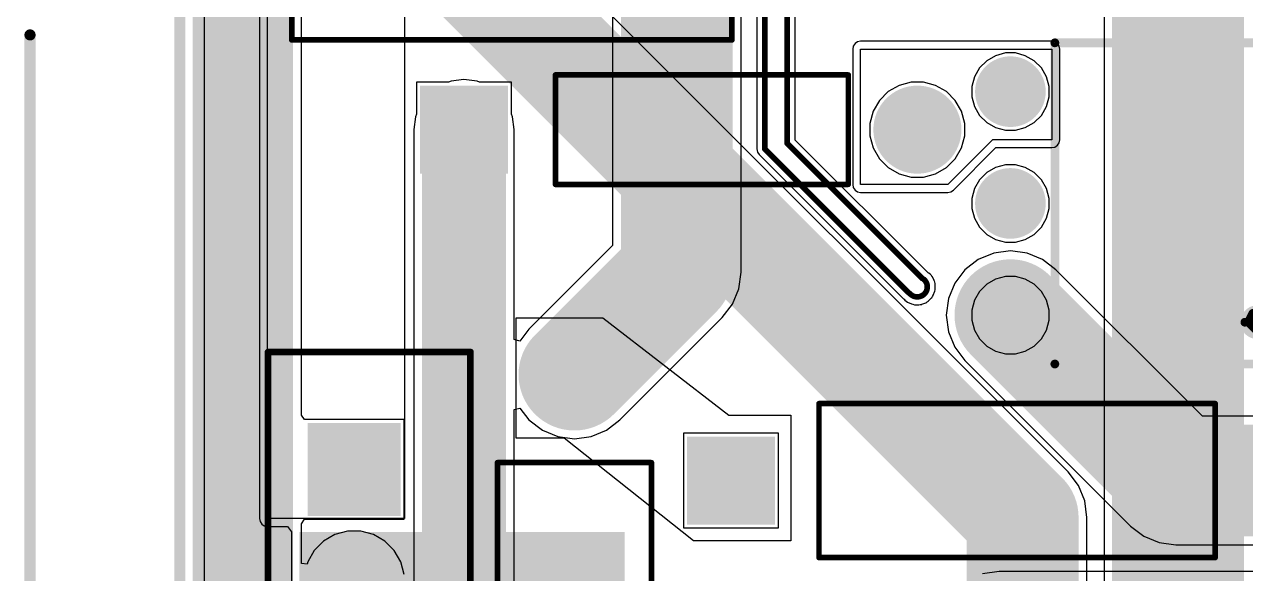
# Model space of a CAD drawing. Header units: millimetres. Extents: x -0.16 to 4.85, y -0.01 to 3.83.
# Drawn here: x -0.139 to 0.953, y 1.047 to 1.538 of the extents above; entities that cross this region are included whole.
import ezdxf

# ---------------------------------------------------------------- set-up
doc = ezdxf.new("R2010")
doc.units = ezdxf.units.MM
doc.header["$MEASUREMENT"] = 0
for name, color, linetype in [('BottomLayer', 5, 'Continuous'), ('BottomSolder', 6, 'Continuous'), ('Mechanical1', 6, 'Continuous'), ('Mechanical2', 216, 'Continuous'), ('MultiLayer', 9, 'Continuous'), ('PadHoleLayer', 156, 'Continuous'), ('TopLayer', 1, 'Continuous'), ('TopOverlay', 2, 'Continuous'), ('TopSolder', 216, 'Continuous')]:
    doc.layers.add(name, color=color, linetype=linetype)

# ---------------------------------------------------------------- blocks, each defined once
blk = doc.blocks.new('6_P___D___2')
at = {"layer": 'BottomLayer'}
blk.add_hatch(color=5, dxfattribs=at).paths.add_polyline_path([(-0.1776, 0.1276), (-0.1224, 0.1276), (-0.1224, 0.0724), (-0.1776, 0.0724)])
h = blk.add_hatch(color=5, dxfattribs=at)
edge = h.paths.add_edge_path()
edge.add_arc((0.15, 0.1), 0.0276, 0, 360)
h = blk.add_hatch(color=5, dxfattribs=at)
edge = h.paths.add_edge_path()
edge.add_arc((-0.15, 0), 0.0276, 0, 360)
h = blk.add_hatch(color=5, dxfattribs=at)
edge = h.paths.add_edge_path()
edge.add_arc((0.15, 0), 0.0276, 0, 360)
h = blk.add_hatch(color=5, dxfattribs=at)
edge = h.paths.add_edge_path()
edge.add_arc((-0.15, -0.1), 0.0276, 0, 360)
h = blk.add_hatch(color=5, dxfattribs=at)
edge = h.paths.add_edge_path()
edge.add_arc((0.15, -0.1), 0.0276, 0, 360)
at = {"layer": 'BottomSolder'}
blk.add_hatch(color=6, dxfattribs=at).paths.add_polyline_path([(-0.1816, 0.1316), (-0.1184, 0.1316), (-0.1184, 0.0684), (-0.1816, 0.0684)])
h = blk.add_hatch(color=6, dxfattribs=at)
edge = h.paths.add_edge_path()
edge.add_arc((0.15, 0.1), 0.0316, 0, 360)
h = blk.add_hatch(color=6, dxfattribs=at)
edge = h.paths.add_edge_path()
edge.add_arc((-0.15, 0), 0.0316, 0, 360)
h = blk.add_hatch(color=6, dxfattribs=at)
edge = h.paths.add_edge_path()
edge.add_arc((0.15, 0), 0.0316, 0, 360)
h = blk.add_hatch(color=6, dxfattribs=at)
edge = h.paths.add_edge_path()
edge.add_arc((-0.15, -0.1), 0.0316, 0, 360)
h = blk.add_hatch(color=6, dxfattribs=at)
edge = h.paths.add_edge_path()
edge.add_arc((0.15, -0.1), 0.0316, 0, 360)
at = {"layer": 'MultiLayer'}
blk.add_hatch(color=9, dxfattribs=at).paths.add_polyline_path([(-0.1776, 0.1276), (-0.1224, 0.1276), (-0.1224, 0.0724), (-0.1776, 0.0724)])
h = blk.add_hatch(color=9, dxfattribs=at)
edge = h.paths.add_edge_path()
edge.add_arc((0.15, 0.1), 0.0276, 0, 360)
h = blk.add_hatch(color=9, dxfattribs=at)
edge = h.paths.add_edge_path()
edge.add_arc((-0.15, 0), 0.0276, 0, 360)
h = blk.add_hatch(color=9, dxfattribs=at)
edge = h.paths.add_edge_path()
edge.add_arc((0.15, 0), 0.0276, 0, 360)
h = blk.add_hatch(color=9, dxfattribs=at)
edge = h.paths.add_edge_path()
edge.add_arc((-0.15, -0.1), 0.0276, 0, 360)
h = blk.add_hatch(color=9, dxfattribs=at)
edge = h.paths.add_edge_path()
edge.add_arc((0.15, -0.1), 0.0276, 0, 360)
at = {"layer": 'PadHoleLayer'}
h = blk.add_hatch(color=156, dxfattribs=at)
edge = h.paths.add_edge_path()
edge.add_arc((-0.15, 0.1), 0.0177, 0, 360)
h = blk.add_hatch(color=156, dxfattribs=at)
edge = h.paths.add_edge_path()
edge.add_arc((0.15, 0.1), 0.0177, 0, 360)
h = blk.add_hatch(color=156, dxfattribs=at)
edge = h.paths.add_edge_path()
edge.add_arc((-0.15, 0), 0.0177, 0, 360)
h = blk.add_hatch(color=156, dxfattribs=at)
edge = h.paths.add_edge_path()
edge.add_arc((0.15, 0), 0.0177, 0, 360)
h = blk.add_hatch(color=156, dxfattribs=at)
edge = h.paths.add_edge_path()
edge.add_arc((-0.15, -0.1), 0.0177, 0, 360)
h = blk.add_hatch(color=156, dxfattribs=at)
edge = h.paths.add_edge_path()
edge.add_arc((0.15, -0.1), 0.0177, 0, 360)
at = {"layer": 'TopLayer'}
blk.add_hatch(color=1, dxfattribs=at).paths.add_polyline_path([(-0.1776, 0.1276), (-0.1224, 0.1276), (-0.1224, 0.0724), (-0.1776, 0.0724)])
h = blk.add_hatch(color=1, dxfattribs=at)
edge = h.paths.add_edge_path()
edge.add_arc((0.15, 0.1), 0.0276, 0, 360)
h = blk.add_hatch(color=1, dxfattribs=at)
edge = h.paths.add_edge_path()
edge.add_arc((-0.15, 0), 0.0276, 0, 360)
h = blk.add_hatch(color=1, dxfattribs=at)
edge = h.paths.add_edge_path()
edge.add_arc((0.15, 0), 0.0276, 0, 360)
h = blk.add_hatch(color=1, dxfattribs=at)
edge = h.paths.add_edge_path()
edge.add_arc((-0.15, -0.1), 0.0276, 0, 360)
h = blk.add_hatch(color=1, dxfattribs=at)
edge = h.paths.add_edge_path()
edge.add_arc((0.15, -0.1), 0.0276, 0, 360)
at = {"layer": 'TopSolder'}
blk.add_hatch(color=216, dxfattribs=at).paths.add_polyline_path([(-0.1816, 0.1316), (-0.1184, 0.1316), (-0.1184, 0.0684), (-0.1816, 0.0684)])
h = blk.add_hatch(color=216, dxfattribs=at)
edge = h.paths.add_edge_path()
edge.add_arc((0.15, 0.1), 0.0316, 0, 360)
h = blk.add_hatch(color=216, dxfattribs=at)
edge = h.paths.add_edge_path()
edge.add_arc((-0.15, 0), 0.0316, 0, 360)
h = blk.add_hatch(color=216, dxfattribs=at)
edge = h.paths.add_edge_path()
edge.add_arc((0.15, 0), 0.0316, 0, 360)
h = blk.add_hatch(color=216, dxfattribs=at)
edge = h.paths.add_edge_path()
edge.add_arc((-0.15, -0.1), 0.0316, 0, 360)
h = blk.add_hatch(color=216, dxfattribs=at)
edge = h.paths.add_edge_path()
edge.add_arc((0.15, -0.1), 0.0316, 0, 360)
at = {"layer": 'TopOverlay', "const_width": 0.00787}
for points in [[(0.1102, 0.1437), (-0.1102, 0.1437)], [(-0.1102, 0.1437), (-0.1102, -0.1437)], [(0.1102, 0.1437), (0.1102, -0.1437)], [(-0.19, 0.106), (-0.19, 0.096)], [(-0.185, 0.101), (-0.19, 0.106)], [(-0.0709, 0.1142), (-0.0787, 0.1024)], [(-0.0709, 0.1063), (-0.0787, 0.1024)], [(-0.063, 0.1063), (-0.0709, 0.1142)], [(-0.063, 0.1063), (-0.0669, 0.0984)], [(-0.185, 0.101), (-0.19, 0.096)], [(-0.0669, 0.0984), (-0.0787, 0.1024)], [(0.1102, -0.1437), (-0.1102, -0.1437)]]:
    blk.add_lwpolyline(points, dxfattribs=at)
at = {"layer": 'TopOverlay'}
for points, const_width in [([(-0.1122, 0.1437, 1), (-0.1083, 0.1437, 1)], 0.00394), ([(-0.1122, 0.1437, 1), (-0.1083, 0.1437, 1)], 0.00394), ([(0.1083, 0.1437, 1), (0.1122, 0.1437, 1)], 0.00394), ([(0.1083, 0.1437, 1), (0.1122, 0.1437, 1)], 0.00394), ([(-0.0597, 0.1063, 1), (-0.082, 0.1063, 1)], 0.00787), ([(-0.192, 0.106, 1), (-0.188, 0.106, 1)], 0.00394), ([(-0.192, 0.106, 1), (-0.188, 0.106, 1)], 0.00394), ([(-0.084, 0.1063, 1), (-0.08, 0.1063, 1)], 0.00394), ([(-0.0728, 0.1142, 1), (-0.0689, 0.1142, 1)], 0.00394), ([(-0.0728, 0.1142, 1), (-0.0689, 0.1142, 1)], 0.00394), ([(-0.0728, 0.1063, 1), (-0.0689, 0.1063, 1)], 0.00394), ([(-0.065, 0.1063, 1), (-0.061, 0.1063, 1)], 0.00394), ([(-0.065, 0.1063, 1), (-0.061, 0.1063, 1)], 0.00394), ([(-0.0617, 0.1063, 1), (-0.0578, 0.1063, 1)], 0.00394), ([(-0.192, 0.096, 1), (-0.188, 0.096, 1)], 0.00394), ([(-0.192, 0.096, 1), (-0.188, 0.096, 1)], 0.00394), ([(-0.187, 0.101, 1), (-0.183, 0.101, 1)], 0.00394), ([(-0.187, 0.101, 1), (-0.183, 0.101, 1)], 0.00394), ([(-0.0807, 0.1024, 1), (-0.0768, 0.1024, 1)], 0.00394), ([(-0.0807, 0.1024, 1), (-0.0768, 0.1024, 1)], 0.00394), ([(-0.0807, 0.1024, 1), (-0.0768, 0.1024, 1)], 0.00394), ([(-0.0689, 0.0984, 1), (-0.065, 0.0984, 1)], 0.00394), ([(-0.0689, 0.0984, 1), (-0.065, 0.0984, 1)], 0.00394), ([(-0.1122, -0.1437, 1), (-0.1083, -0.1437, 1)], 0.00394), ([(-0.1122, -0.1437, 1), (-0.1083, -0.1437, 1)], 0.00394), ([(0.1083, -0.1437, 1), (0.1122, -0.1437, 1)], 0.00394), ([(0.1083, -0.1437, 1), (0.1122, -0.1437, 1)], 0.00394)]:
    blk.add_lwpolyline(points, format="xyb", close=True, dxfattribs=dict(at, const_width=const_width))
blk = doc.blocks.new('R08E1E222MN0B0S0N0_10')
at = {"layer": 'BottomLayer'}
blk.add_hatch(color=5, dxfattribs=at).paths.add_polyline_path([(-0.1831, -0.0354), (-0.1831, 0.0354), (-0.1122, 0.0354), (-0.1122, -0.0354)])
h = blk.add_hatch(color=5, dxfattribs=at)
edge = h.paths.add_edge_path()
edge.add_arc((0.1476, 0), 0.0354, 0, 360)
at = {"layer": 'BottomSolder'}
blk.add_hatch(color=6, dxfattribs=at).paths.add_polyline_path([(-0.1851, -0.0374), (-0.1851, 0.0374), (-0.1102, 0.0374), (-0.1102, -0.0374)])
h = blk.add_hatch(color=6, dxfattribs=at)
edge = h.paths.add_edge_path()
edge.add_arc((0.1476, 0), 0.0374, 0, 360)
at = {"layer": 'MultiLayer'}
blk.add_hatch(color=9, dxfattribs=at).paths.add_polyline_path([(-0.1831, -0.0354), (-0.1831, 0.0354), (-0.1122, 0.0354), (-0.1122, -0.0354)])
h = blk.add_hatch(color=9, dxfattribs=at)
edge = h.paths.add_edge_path()
edge.add_arc((0.1476, 0), 0.0354, 0, 360)
at = {"layer": 'PadHoleLayer'}
h = blk.add_hatch(color=156, dxfattribs=at)
edge = h.paths.add_edge_path()
edge.add_arc((-0.1476, 0), 0.0197, 0, 360)
h = blk.add_hatch(color=156, dxfattribs=at)
edge = h.paths.add_edge_path()
edge.add_arc((0.1476, 0), 0.0197, 0, 360)
at = {"layer": 'TopLayer'}
blk.add_hatch(color=1, dxfattribs=at).paths.add_polyline_path([(-0.1831, -0.0354), (-0.1831, 0.0354), (-0.1122, 0.0354), (-0.1122, -0.0354)])
h = blk.add_hatch(color=1, dxfattribs=at)
edge = h.paths.add_edge_path()
edge.add_arc((0.1476, 0), 0.0354, 0, 360)
at = {"layer": 'TopSolder'}
blk.add_hatch(color=216, dxfattribs=at).paths.add_polyline_path([(-0.1851, -0.0374), (-0.1851, 0.0374), (-0.1102, 0.0374), (-0.1102, -0.0374)])
h = blk.add_hatch(color=216, dxfattribs=at)
edge = h.paths.add_edge_path()
edge.add_arc((0.1476, 0), 0.0374, 0, 360)
at = {"layer": 'TopOverlay', "const_width": 0.005}
for points in [[(-0.1969, -0.0787), (-0.1969, 0.0787)], [(-0.1969, 0.0787), (0.1969, 0.0787)], [(0.1969, -0.0787), (0.1969, 0.0787)], [(-0.1969, -0.0787), (0.1969, -0.0787)]]:
    blk.add_lwpolyline(points, dxfattribs=at)
at = {"layer": 'TopOverlay', "const_width": 0.0025}
for points in [[(-0.1981, 0.0787, 1), (-0.1956, 0.0787, 1)], [(-0.1981, 0.0787, 1), (-0.1956, 0.0787, 1)], [(0.1956, 0.0787, 1), (0.1981, 0.0787, 1)], [(0.1956, 0.0787, 1), (0.1981, 0.0787, 1)], [(-0.1981, -0.0787, 1), (-0.1956, -0.0787, 1)], [(-0.1981, -0.0787, 1), (-0.1956, -0.0787, 1)], [(0.1956, -0.0787, 1), (0.1981, -0.0787, 1)], [(0.1956, -0.0787, 1), (0.1981, -0.0787, 1)]]:
    blk.add_lwpolyline(points, format="xyb", close=True, dxfattribs=at)
blk = doc.blocks.new('TH390R_23')
at = {"layer": 'BottomLayer'}
blk.add_hatch(color=5, dxfattribs=at).paths.add_polyline_path([(-0.2913, 0.0354), (-0.2205, 0.0354), (-0.2205, -0.0354), (-0.2913, -0.0354)])
h = blk.add_hatch(color=5, dxfattribs=at)
edge = h.paths.add_edge_path()
edge.add_arc((0.2559, 0), 0.0354, 0, 360)
at = {"layer": 'BottomSolder'}
blk.add_hatch(color=6, dxfattribs=at).paths.add_polyline_path([(-0.2953, 0.0394), (-0.2165, 0.0394), (-0.2165, -0.0394), (-0.2953, -0.0394)])
h = blk.add_hatch(color=6, dxfattribs=at)
edge = h.paths.add_edge_path()
edge.add_arc((0.2559, 0), 0.0394, 0, 360)
at = {"layer": 'MultiLayer'}
blk.add_hatch(color=9, dxfattribs=at).paths.add_polyline_path([(-0.2913, 0.0354), (-0.2205, 0.0354), (-0.2205, -0.0354), (-0.2913, -0.0354)])
h = blk.add_hatch(color=9, dxfattribs=at)
edge = h.paths.add_edge_path()
edge.add_arc((0.2559, 0), 0.0354, 0, 360)
at = {"layer": 'PadHoleLayer'}
h = blk.add_hatch(color=156, dxfattribs=at)
edge = h.paths.add_edge_path()
edge.add_arc((-0.2559, 0), 0.0181, 0, 360)
h = blk.add_hatch(color=156, dxfattribs=at)
edge = h.paths.add_edge_path()
edge.add_arc((0.2559, 0), 0.0181, 0, 360)
at = {"layer": 'TopLayer'}
blk.add_hatch(color=1, dxfattribs=at).paths.add_polyline_path([(-0.2913, 0.0354), (-0.2205, 0.0354), (-0.2205, -0.0354), (-0.2913, -0.0354)])
h = blk.add_hatch(color=1, dxfattribs=at)
edge = h.paths.add_edge_path()
edge.add_arc((0.2559, 0), 0.0354, 0, 360)
at = {"layer": 'TopSolder'}
blk.add_hatch(color=216, dxfattribs=at).paths.add_polyline_path([(-0.2953, 0.0394), (-0.2165, 0.0394), (-0.2165, -0.0394), (-0.2953, -0.0394)])
h = blk.add_hatch(color=216, dxfattribs=at)
edge = h.paths.add_edge_path()
edge.add_arc((0.2559, 0), 0.0394, 0, 360)
at = {"layer": 'TopOverlay', "const_width": 0.005}
for points in [[(-0.1772, 0.0689), (-0.1772, -0.0689)], [(-0.1772, 0.0689), (0.1772, 0.0689)], [(0.1772, 0.0689), (0.1772, -0.0689)], [(-0.1772, -0.0689), (0.1772, -0.0689)]]:
    blk.add_lwpolyline(points, dxfattribs=at)
at = {"layer": 'TopOverlay', "const_width": 0.0025}
for points in [[(-0.1784, 0.0689, 1), (-0.1759, 0.0689, 1)], [(-0.1784, 0.0689, 1), (-0.1759, 0.0689, 1)], [(0.1759, 0.0689, 1), (0.1784, 0.0689, 1)], [(0.1759, 0.0689, 1), (0.1784, 0.0689, 1)], [(-0.1784, -0.0689, 1), (-0.1759, -0.0689, 1)], [(-0.1784, -0.0689, 1), (-0.1759, -0.0689, 1)], [(0.1759, -0.0689, 1), (0.1784, -0.0689, 1)], [(0.1759, -0.0689, 1), (0.1784, -0.0689, 1)]]:
    blk.add_lwpolyline(points, format="xyb", close=True, dxfattribs=at)
blk = doc.blocks.new('TH390R_24')
at = {"layer": 'BottomLayer'}
blk.add_hatch(color=5, dxfattribs=at).paths.add_polyline_path([(-0.2913, 0.0354), (-0.2205, 0.0354), (-0.2205, -0.0354), (-0.2913, -0.0354)])
h = blk.add_hatch(color=5, dxfattribs=at)
edge = h.paths.add_edge_path()
edge.add_arc((0.2559, 0), 0.0354, 0, 360)
at = {"layer": 'BottomSolder'}
blk.add_hatch(color=6, dxfattribs=at).paths.add_polyline_path([(-0.2953, 0.0394), (-0.2165, 0.0394), (-0.2165, -0.0394), (-0.2953, -0.0394)])
h = blk.add_hatch(color=6, dxfattribs=at)
edge = h.paths.add_edge_path()
edge.add_arc((0.2559, 0), 0.0394, 0, 360)
at = {"layer": 'MultiLayer'}
blk.add_hatch(color=9, dxfattribs=at).paths.add_polyline_path([(-0.2913, 0.0354), (-0.2205, 0.0354), (-0.2205, -0.0354), (-0.2913, -0.0354)])
h = blk.add_hatch(color=9, dxfattribs=at)
edge = h.paths.add_edge_path()
edge.add_arc((0.2559, 0), 0.0354, 0, 360)
at = {"layer": 'PadHoleLayer'}
h = blk.add_hatch(color=156, dxfattribs=at)
edge = h.paths.add_edge_path()
edge.add_arc((-0.2559, 0), 0.0181, 0, 360)
h = blk.add_hatch(color=156, dxfattribs=at)
edge = h.paths.add_edge_path()
edge.add_arc((0.2559, 0), 0.0181, 0, 360)
at = {"layer": 'TopLayer'}
blk.add_hatch(color=1, dxfattribs=at).paths.add_polyline_path([(-0.2913, 0.0354), (-0.2205, 0.0354), (-0.2205, -0.0354), (-0.2913, -0.0354)])
h = blk.add_hatch(color=1, dxfattribs=at)
edge = h.paths.add_edge_path()
edge.add_arc((0.2559, 0), 0.0354, 0, 360)
at = {"layer": 'TopSolder'}
blk.add_hatch(color=216, dxfattribs=at).paths.add_polyline_path([(-0.2953, 0.0394), (-0.2165, 0.0394), (-0.2165, -0.0394), (-0.2953, -0.0394)])
h = blk.add_hatch(color=216, dxfattribs=at)
edge = h.paths.add_edge_path()
edge.add_arc((0.2559, 0), 0.0394, 0, 360)
at = {"layer": 'TopOverlay', "const_width": 0.005}
for points in [[(-0.1772, 0.0689), (0.1772, 0.0689)], [(-0.1772, -0.0689), (-0.1772, 0.0689)], [(0.1772, -0.0689), (0.1772, 0.0689)], [(-0.1772, -0.0689), (0.1772, -0.0689)]]:
    blk.add_lwpolyline(points, dxfattribs=at)
at = {"layer": 'TopOverlay', "const_width": 0.0025}
for points in [[(-0.1784, 0.0689, 1), (-0.1759, 0.0689, 1)], [(-0.1784, 0.0689, 1), (-0.1759, 0.0689, 1)], [(0.1759, 0.0689, 1), (0.1784, 0.0689, 1)], [(0.1759, 0.0689, 1), (0.1784, 0.0689, 1)], [(-0.1784, -0.0689, 1), (-0.1759, -0.0689, 1)], [(-0.1784, -0.0689, 1), (-0.1759, -0.0689, 1)], [(0.1759, -0.0689, 1), (0.1784, -0.0689, 1)], [(0.1759, -0.0689, 1), (0.1784, -0.0689, 1)]]:
    blk.add_lwpolyline(points, format="xyb", close=True, dxfattribs=at)
blk = doc.blocks.new('MFR50S_T_52_0R_25')
at = {"layer": 'BottomLayer'}
blk.add_hatch(color=5, dxfattribs=at).paths.add_polyline_path([(-0.2382, 0.0354), (-0.1673, 0.0354), (-0.1673, -0.0354), (-0.2382, -0.0354)])
h = blk.add_hatch(color=5, dxfattribs=at)
edge = h.paths.add_edge_path()
edge.add_arc((0.2028, 0), 0.0354, 0, 360)
at = {"layer": 'BottomSolder'}
blk.add_hatch(color=6, dxfattribs=at).paths.add_polyline_path([(-0.2422, 0.0394), (-0.1633, 0.0394), (-0.1633, -0.0394), (-0.2422, -0.0394)])
h = blk.add_hatch(color=6, dxfattribs=at)
edge = h.paths.add_edge_path()
edge.add_arc((0.2028, 0), 0.0394, 0, 360)
at = {"layer": 'MultiLayer'}
blk.add_hatch(color=9, dxfattribs=at).paths.add_polyline_path([(-0.2382, 0.0354), (-0.1673, 0.0354), (-0.1673, -0.0354), (-0.2382, -0.0354)])
h = blk.add_hatch(color=9, dxfattribs=at)
edge = h.paths.add_edge_path()
edge.add_arc((0.2028, 0), 0.0354, 0, 360)
at = {"layer": 'PadHoleLayer'}
h = blk.add_hatch(color=156, dxfattribs=at)
edge = h.paths.add_edge_path()
edge.add_arc((-0.2028, 0), 0.0181, 0, 360)
h = blk.add_hatch(color=156, dxfattribs=at)
edge = h.paths.add_edge_path()
edge.add_arc((0.2028, 0), 0.0181, 0, 360)
at = {"layer": 'TopLayer'}
blk.add_hatch(color=1, dxfattribs=at).paths.add_polyline_path([(-0.2382, 0.0354), (-0.1673, 0.0354), (-0.1673, -0.0354), (-0.2382, -0.0354)])
h = blk.add_hatch(color=1, dxfattribs=at)
edge = h.paths.add_edge_path()
edge.add_arc((0.2028, 0), 0.0354, 0, 360)
at = {"layer": 'TopSolder'}
blk.add_hatch(color=216, dxfattribs=at).paths.add_polyline_path([(-0.2422, 0.0394), (-0.1633, 0.0394), (-0.1633, -0.0394), (-0.2422, -0.0394)])
h = blk.add_hatch(color=216, dxfattribs=at)
edge = h.paths.add_edge_path()
edge.add_arc((0.2028, 0), 0.0394, 0, 360)
at = {"layer": 'TopOverlay', "const_width": 0.005}
for points in [[(-0.121, 0.049), (0.141, 0.049)], [(-0.121, -0.049), (-0.121, 0.049)], [(0.141, -0.049), (0.141, 0.049)], [(-0.121, -0.049), (0.141, -0.049)]]:
    blk.add_lwpolyline(points, dxfattribs=at)
at = {"layer": 'TopOverlay', "const_width": 0.0025}
for points in [[(-0.1222, 0.049, 1), (-0.1197, 0.049, 1)], [(-0.1222, 0.049, 1), (-0.1197, 0.049, 1)], [(0.1398, 0.049, 1), (0.1422, 0.049, 1)], [(0.1398, 0.049, 1), (0.1422, 0.049, 1)], [(-0.1222, -0.049, 1), (-0.1197, -0.049, 1)], [(-0.1222, -0.049, 1), (-0.1197, -0.049, 1)], [(0.1398, -0.049, 1), (0.1422, -0.049, 1)], [(0.1398, -0.049, 1), (0.1422, -0.049, 1)]]:
    blk.add_lwpolyline(points, format="xyb", close=True, dxfattribs=at)
blk = doc.blocks.new('TO_220_77')
at = {"layer": 'BottomLayer'}
blk.add_hatch(color=5, dxfattribs=at).paths.add_polyline_path([(-0.1376, 0.0376), (-0.0624, 0.0376), (-0.0624, -0.0376), (-0.1376, -0.0376)])
h = blk.add_hatch(color=5, dxfattribs=at)
edge = h.paths.add_edge_path()
edge.add_arc((0, 0), 0.0376, 0, 360)
h = blk.add_hatch(color=5, dxfattribs=at)
edge = h.paths.add_edge_path()
edge.add_arc((0.1, 0), 0.0376, 0, 360)
at = {"layer": 'BottomSolder'}
blk.add_hatch(color=6, dxfattribs=at).paths.add_polyline_path([(-0.1416, 0.0416), (-0.0584, 0.0416), (-0.0584, -0.0416), (-0.1416, -0.0416)])
h = blk.add_hatch(color=6, dxfattribs=at)
edge = h.paths.add_edge_path()
edge.add_arc((0, 0), 0.0416, 0, 360)
h = blk.add_hatch(color=6, dxfattribs=at)
edge = h.paths.add_edge_path()
edge.add_arc((0.1, 0), 0.0416, 0, 360)
at = {"layer": 'MultiLayer'}
blk.add_hatch(color=9, dxfattribs=at).paths.add_polyline_path([(-0.1376, 0.0376), (-0.0624, 0.0376), (-0.0624, -0.0376), (-0.1376, -0.0376)])
h = blk.add_hatch(color=9, dxfattribs=at)
edge = h.paths.add_edge_path()
edge.add_arc((0, 0), 0.0376, 0, 360)
h = blk.add_hatch(color=9, dxfattribs=at)
edge = h.paths.add_edge_path()
edge.add_arc((0.1, 0), 0.0376, 0, 360)
at = {"layer": 'PadHoleLayer'}
h = blk.add_hatch(color=156, dxfattribs=at)
edge = h.paths.add_edge_path()
edge.add_arc((-0.1, 0), 0.025, 0, 360)
h = blk.add_hatch(color=156, dxfattribs=at)
edge = h.paths.add_edge_path()
edge.add_arc((0, 0), 0.025, 0, 360)
h = blk.add_hatch(color=156, dxfattribs=at)
edge = h.paths.add_edge_path()
edge.add_arc((0.1, 0), 0.025, 0, 360)
at = {"layer": 'TopLayer'}
blk.add_hatch(color=1, dxfattribs=at).paths.add_polyline_path([(-0.1376, 0.0376), (-0.0624, 0.0376), (-0.0624, -0.0376), (-0.1376, -0.0376)])
h = blk.add_hatch(color=1, dxfattribs=at)
edge = h.paths.add_edge_path()
edge.add_arc((0, 0), 0.0376, 0, 360)
h = blk.add_hatch(color=1, dxfattribs=at)
edge = h.paths.add_edge_path()
edge.add_arc((0.1, 0), 0.0376, 0, 360)
at = {"layer": 'TopSolder'}
blk.add_hatch(color=216, dxfattribs=at).paths.add_polyline_path([(-0.1416, 0.0416), (-0.0584, 0.0416), (-0.0584, -0.0416), (-0.1416, -0.0416)])
h = blk.add_hatch(color=216, dxfattribs=at)
edge = h.paths.add_edge_path()
edge.add_arc((0, 0), 0.0416, 0, 360)
h = blk.add_hatch(color=216, dxfattribs=at)
edge = h.paths.add_edge_path()
edge.add_arc((0.1, 0), 0.0416, 0, 360)
at = {"layer": 'TopOverlay'}
for points, const_width in [([(0.2008, 0.104), (-0.205, 0.104)], 0.006), ([(-0.205, -0.0771), (-0.205, 0.104)], 0.006), ([(0.2008, -0.0771), (0.2008, 0.104)], 0.006), ([(0.2008, -0.0771), (-0.205, -0.0771)], 0.006), ([(-0.11, -0.095), (-0.105, -0.09)], 0.0197), ([(-0.1, -0.095), (-0.11, -0.095)], 0.0197), ([(-0.1, -0.095), (-0.105, -0.09)], 0.0197)]:
    blk.add_lwpolyline(points, dxfattribs=dict(at, const_width=const_width))
for points, const_width in [([(-0.2065, 0.104, 1), (-0.2035, 0.104, 1)], 0.003), ([(-0.2065, 0.104, 1), (-0.2035, 0.104, 1)], 0.003), ([(0.1993, 0.104, 1), (0.2023, 0.104, 1)], 0.003), ([(0.1993, 0.104, 1), (0.2023, 0.104, 1)], 0.003), ([(-0.2065, -0.0771, 1), (-0.2035, -0.0771, 1)], 0.003), ([(-0.2065, -0.0771, 1), (-0.2035, -0.0771, 1)], 0.003), ([(0.1993, -0.0771, 1), (0.2023, -0.0771, 1)], 0.003), ([(0.1993, -0.0771, 1), (0.2023, -0.0771, 1)], 0.003), ([(-0.1149, -0.095, 1), (-0.1051, -0.095, 1)], 0.00984), ([(-0.1149, -0.095, 1), (-0.1051, -0.095, 1)], 0.00984), ([(-0.1099, -0.09, 1), (-0.1001, -0.09, 1)], 0.00984), ([(-0.1099, -0.09, 1), (-0.1001, -0.09, 1)], 0.00984), ([(-0.1049, -0.095, 1), (-0.0951, -0.095, 1)], 0.00984), ([(-0.1049, -0.095, 1), (-0.0951, -0.095, 1)], 0.00984)]:
    blk.add_lwpolyline(points, format="xyb", close=True, dxfattribs=dict(at, const_width=const_width))

msp = doc.modelspace()

# ---------------------------------------------------------------- hatches: boundary and pattern name
at = {"layer": 'TopLayer'}
for points in [[(0.952, 0.739), (0.952, 1.912), (0.834, 1.912), (0.834, 0.739)], [(0.107, 0.993), (0.398, 0.993), (0.398, 1.084), (0.107, 1.084)]]:
    msp.add_hatch(color=1, dxfattribs=at).paths.add_polyline_path(points)

# ---------------------------------------------------------------- linework, layer by layer
at = {"layer": 'BottomLayer'}
for p, q in [((0.5161, 1.944), (0.5161, 1.4267)), ((0.5504, 1.4347), (0.5504, 1.944)), ((0.3871, 1.603), (0.3871, 1.3403)), ((0.5021, 1.3164), (0.5021, 1.603)), ((0.1089, 1.1886), (0.1089, 1.5606)), ((0.7297, 1.5102), (0.7218, 1.5057)), ((0.7385, 1.5126), (0.7297, 1.5102)), ((0.7475, 1.5126), (0.7385, 1.5126)), ((0.7563, 1.5102), (0.7475, 1.5126)), ((0.7642, 1.5057), (0.7563, 1.5102)), ((0.7153, 1.4992), (0.7108, 1.4913)), ((0.7218, 1.5057), (0.7153, 1.4992)), ((0.7707, 1.4992), (0.7642, 1.5057)), ((0.7752, 1.4913), (0.7707, 1.4992)), ((0.2404, 1.4864), (0.2118, 1.4864)), ((0.2118, 1.4864), (0.2118, 1.4578)), ((0.2426, 1.4874), (0.2404, 1.4864)), ((0.2542, 1.4889), (0.2426, 1.4874)), ((0.2659, 1.4874), (0.2542, 1.4889)), ((0.2681, 1.4864), (0.2659, 1.4874)), ((0.2967, 1.4864), (0.2681, 1.4864)), ((0.2967, 1.4578), (0.2967, 1.4864)), ((0.6542, 1.4864), (0.6434, 1.4835)), ((0.6653, 1.4864), (0.6542, 1.4864)), ((0.6761, 1.4835), (0.6653, 1.4864)), ((0.7108, 1.4913), (0.7084, 1.4825)), ((0.7776, 1.4825), (0.7752, 1.4913)), ((0.6337, 1.478), (0.6258, 1.4701)), ((0.6434, 1.4835), (0.6337, 1.478)), ((0.6858, 1.478), (0.6761, 1.4835)), ((0.6937, 1.4701), (0.6858, 1.478)), ((0.7084, 1.4825), (0.7084, 1.4735)), ((0.7776, 1.4735), (0.7776, 1.4825)), ((0.6258, 1.4701), (0.6202, 1.4604)), ((0.6993, 1.4604), (0.6937, 1.4701)), ((0.7084, 1.4735), (0.7108, 1.4647)), ((0.7108, 1.4647), (0.7153, 1.4568)), ((0.7707, 1.4568), (0.7752, 1.4647)), ((0.7752, 1.4647), (0.7776, 1.4735)), ((0.2109, 1.4556), (0.2094, 1.444)), ((0.2118, 1.4578), (0.2109, 1.4556)), ((0.2976, 1.4556), (0.2967, 1.4578)), ((0.2991, 1.444), (0.2976, 1.4556)), ((0.6202, 1.4604), (0.6173, 1.4496)), ((0.7022, 1.4496), (0.6993, 1.4604)), ((0.7153, 1.4568), (0.7218, 1.4503)), ((0.7642, 1.4503), (0.7707, 1.4568)), ((0.2094, 1.444), (0.2094, 1.0026)), ((0.2991, 1.2562), (0.2991, 1.444)), ((0.6173, 1.4496), (0.6173, 1.4384)), ((0.7022, 1.4384), (0.7022, 1.4496)), ((0.7218, 1.4503), (0.7297, 1.4458)), ((0.7297, 1.4458), (0.7385, 1.4434)), ((0.7385, 1.4434), (0.7475, 1.4434)), ((0.7475, 1.4434), (0.7563, 1.4458)), ((0.7563, 1.4458), (0.7642, 1.4503)), ((0.6684, 1.3167), (0.5504, 1.4347)), ((0.6173, 1.4384), (0.6202, 1.4276)), ((0.6993, 1.4276), (0.7022, 1.4384)), ((0.5161, 1.4267), (0.5167, 1.424)), ((0.5167, 1.424), (0.5182, 1.4217)), ((0.5182, 1.4217), (0.6465, 1.2935)), ((0.6202, 1.4276), (0.6258, 1.4179)), ((0.6937, 1.4179), (0.6993, 1.4276)), ((0.6258, 1.4179), (0.6337, 1.41)), ((0.6337, 1.41), (0.6434, 1.4045)), ((0.6761, 1.4045), (0.6858, 1.41)), ((0.6858, 1.41), (0.6937, 1.4179)), ((0.7297, 1.4102), (0.7218, 1.4057)), ((0.7385, 1.4126), (0.7297, 1.4102)), ((0.7475, 1.4126), (0.7385, 1.4126)), ((0.7563, 1.4102), (0.7475, 1.4126)), ((0.7642, 1.4057), (0.7563, 1.4102)), ((0.6434, 1.4045), (0.6542, 1.4016)), ((0.6542, 1.4016), (0.6653, 1.4016)), ((0.6653, 1.4016), (0.6761, 1.4045)), ((0.7153, 1.3992), (0.7108, 1.3913)), ((0.7218, 1.4057), (0.7153, 1.3992)), ((0.7707, 1.3992), (0.7642, 1.4057)), ((0.7752, 1.3913), (0.7707, 1.3992)), ((0.7108, 1.3913), (0.7084, 1.3825)), ((0.7776, 1.3825), (0.7752, 1.3913)), ((0.7084, 1.3825), (0.7084, 1.3735)), ((0.7776, 1.3735), (0.7776, 1.3825)), ((0.7084, 1.3735), (0.7108, 1.3647)), ((0.7752, 1.3647), (0.7776, 1.3735)), ((0.7108, 1.3647), (0.7153, 1.3568)), ((0.7153, 1.3568), (0.7218, 1.3503)), ((0.7642, 1.3503), (0.7707, 1.3568)), ((0.7707, 1.3568), (0.7752, 1.3647)), ((0.7218, 1.3503), (0.7297, 1.3458)), ((0.7297, 1.3458), (0.7385, 1.3434)), ((0.7475, 1.3434), (0.7563, 1.3458)), ((0.7563, 1.3458), (0.7642, 1.3503)), ((0.3871, 1.3403), (0.3123, 1.2655)), ((0.7281, 1.3335), (0.7143, 1.3278)), ((0.743, 1.3355), (0.7281, 1.3335)), ((0.7385, 1.3434), (0.7475, 1.3434)), ((0.7579, 1.3335), (0.743, 1.3355)), ((0.7717, 1.3278), (0.7579, 1.3335)), ((0.7143, 1.3278), (0.7023, 1.3187)), ((0.7837, 1.3187), (0.7717, 1.3278)), ((0.5002, 1.3016), (0.5021, 1.3164)), ((0.6689, 1.3164), (0.6684, 1.3167)), ((0.6694, 1.316), (0.6689, 1.3164)), ((0.6699, 1.3157), (0.6694, 1.316)), ((0.6714, 1.3145), (0.6699, 1.3157)), ((0.6715, 1.3144), (0.6714, 1.3145)), ((0.6714, 1.3145), (0.6714, 1.3145)), ((0.6723, 1.3134), (0.6715, 1.3144)), ((0.6731, 1.3124), (0.6723, 1.3134)), ((0.6732, 1.3123), (0.6731, 1.3124)), ((0.6732, 1.3122), (0.6732, 1.3123)), ((0.6749, 1.3089), (0.6732, 1.3122)), ((0.7023, 1.3187), (0.6932, 1.3067)), ((0.9148, 1.1875), (0.7837, 1.3187)), ((0.4944, 1.2877), (0.5002, 1.3016)), ((0.6749, 1.3088), (0.6749, 1.3089)), ((0.675, 1.3087), (0.6749, 1.3088)), ((0.6753, 1.3074), (0.675, 1.3087)), ((0.6756, 1.3062), (0.6753, 1.3074)), ((0.6754, 1.2995), (0.6756, 1.3008)), ((0.6756, 1.3061), (0.6756, 1.3062)), ((0.6756, 1.306), (0.6756, 1.3061)), ((0.6758, 1.3023), (0.6756, 1.306)), ((0.6756, 1.3008), (0.6758, 1.3021)), ((0.6758, 1.3022), (0.6758, 1.3023)), ((0.6758, 1.3021), (0.6758, 1.3022)), ((0.6932, 1.3067), (0.6875, 1.2929)), ((0.6465, 1.2935), (0.6469, 1.2931)), ((0.6469, 1.2931), (0.6473, 1.2927)), ((0.6473, 1.2927), (0.648, 1.2922)), ((0.648, 1.2922), (0.6486, 1.2915)), ((0.6486, 1.2915), (0.6487, 1.2914)), ((0.6487, 1.2914), (0.6487, 1.2913)), ((0.6487, 1.2913), (0.6498, 1.2905)), ((0.6498, 1.2905), (0.6508, 1.2897)), ((0.6508, 1.2897), (0.6509, 1.2897)), ((0.6509, 1.2897), (0.651, 1.2897)), ((0.651, 1.2897), (0.6544, 1.288)), ((0.6639, 1.2877), (0.6674, 1.2891)), ((0.6674, 1.2891), (0.6674, 1.2891)), ((0.6674, 1.2891), (0.6675, 1.2891)), ((0.6675, 1.2891), (0.6686, 1.2899)), ((0.6686, 1.2899), (0.6697, 1.2906)), ((0.6697, 1.2906), (0.6698, 1.2907)), ((0.6697, 1.2906), (0.6697, 1.2906)), ((0.6698, 1.2907), (0.6724, 1.2934)), ((0.6724, 1.2934), (0.6725, 1.2934)), ((0.6725, 1.2934), (0.6726, 1.2935)), ((0.6726, 1.2935), (0.6733, 1.2946)), ((0.6733, 1.2946), (0.674, 1.2957)), ((0.674, 1.2958), (0.6754, 1.2994)), ((0.674, 1.2957), (0.674, 1.2958)), ((0.674, 1.2958), (0.674, 1.2958)), ((0.6754, 1.2994), (0.6754, 1.2995)), ((0.6754, 1.2994), (0.6754, 1.2994)), ((0.6875, 1.2929), (0.6855, 1.278)), ((0.4853, 1.2758), (0.4944, 1.2877)), ((0.6544, 1.288), (0.6544, 1.288)), ((0.6544, 1.288), (0.6545, 1.288)), ((0.6545, 1.288), (0.6558, 1.2877)), ((0.6558, 1.2877), (0.6571, 1.2873)), ((0.6571, 1.2873), (0.6571, 1.2873)), ((0.6571, 1.2873), (0.6572, 1.2873)), ((0.6572, 1.2873), (0.661, 1.2872)), ((0.661, 1.2872), (0.661, 1.2872)), ((0.661, 1.2872), (0.6611, 1.2872)), ((0.6611, 1.2872), (0.6624, 1.2874)), ((0.6624, 1.2874), (0.6637, 1.2876)), ((0.6637, 1.2876), (0.6638, 1.2877)), ((0.6638, 1.2877), (0.6639, 1.2877)), ((0.3937, 1.1842), (0.4853, 1.2758)), ((0.6855, 1.278), (0.6875, 1.2631)), ((0.3123, 1.2655), (0.3041, 1.2548)), ((0.6875, 1.2631), (0.6932, 1.2493)), ((0.3041, 1.2548), (0.2991, 1.2562)), ((0.6932, 1.2493), (0.7023, 1.2373)), ((0.7023, 1.2373), (0.8503, 1.0893)), ((0.2991, 1.1935), (0.3041, 1.1949)), ((0.2991, 0.984), (0.2991, 1.1935)), ((0.3041, 1.1949), (0.3123, 1.1842)), ((0.1114, 1.1846), (0.1089, 1.1886)), ((0.1139, 1.1846), (0.1114, 1.1846)), ((0.2006, 1.1846), (0.1139, 1.1846)), ((0.2006, 1.0954), (0.2006, 1.1846)), ((0.3123, 1.1842), (0.3243, 1.175)), ((0.3817, 1.175), (0.3937, 1.1842)), ((1.0049, 1.1875), (0.9148, 1.1875)), ((0.3243, 1.175), (0.3381, 1.1693)), ((0.3381, 1.1693), (0.353, 1.1673)), ((0.353, 1.1673), (0.3679, 1.1693)), ((0.3679, 1.1693), (0.3817, 1.175)), ((0.5355, 1.1724), (0.4507, 1.1724)), ((0.4507, 1.1724), (0.4507, 1.0876)), ((0.5355, 1.0876), (0.5355, 1.1724)), ((0.1089, 1.0914), (0.1114, 1.0954)), ((0.1114, 1.0954), (0.1139, 1.0954)), ((0.1139, 1.0954), (0.2006, 1.0954)), ((0.1089, 1.0558), (0.1089, 1.0914)), ((0.1388, 1.0816), (0.1286, 1.0757)), ((0.1501, 1.0846), (0.1388, 1.0816)), ((0.1619, 1.0846), (0.1501, 1.0846)), ((0.1732, 1.0816), (0.1619, 1.0846)), ((0.1834, 1.0757), (0.1732, 1.0816)), ((0.4507, 1.0876), (0.5355, 1.0876)), ((0.8503, 1.0893), (0.8623, 1.0802)), ((0.1286, 1.0757), (0.1203, 1.0674)), ((0.1917, 1.0674), (0.1834, 1.0757)), ((0.8623, 1.0802), (0.8761, 1.0745)), ((0.8761, 1.0745), (0.891, 1.0725)), ((0.891, 1.0725), (1.0049, 1.0725)), ((0.1203, 1.0674), (0.1144, 1.0572)), ((0.1976, 1.0572), (0.1917, 1.0674)), ((0.1139, 1.0551), (0.1089, 1.0558)), ((0.1144, 1.0572), (0.1139, 1.0551)), ((0.2006, 1.0459), (0.1976, 1.0572)), ((0.733, 1.0485), (0.7181, 1.0465)), ((1.5898, 1.0485), (0.733, 1.0485))]:
    msp.add_line(p, q, dxfattribs=at)
for points, const_width in [([(0.0564, 0.6206), (0.0564, 2.6353)], 0.09), ([(0.4446, 1.3164), (0.4446, 1.603)], 0.1), ([(0.2542, 0.984), (0.2542, 1.444)], 0.075), ([(0.353, 1.2248), (0.4446, 1.3164)], 0.1), ([(0.743, 1.278), (0.891, 1.13)], 0.1), ([(0.891, 1.13), (1.0049, 1.13)], 0.1)]:
    msp.add_lwpolyline(points, dxfattribs=dict(at, const_width=const_width))
for points, const_width in [([(0.2355, 1.444, 1), (0.273, 1.444, 1)], 0.0375), ([(0.4196, 1.3164, 1), (0.4696, 1.3164, 1)], 0.05), ([(0.4196, 1.3164, 1), (0.4696, 1.3164, 1)], 0.05), ([(0.718, 1.278, 1), (0.768, 1.278, 1)], 0.05), ([(0.328, 1.2248, 1), (0.378, 1.2248, 1)], 0.05), ([(0.866, 1.13, 1), (0.916, 1.13, 1)], 0.05), ([(0.866, 1.13, 1), (0.916, 1.13, 1)], 0.05)]:
    msp.add_lwpolyline(points, format="xyb", close=True, dxfattribs=dict(at, const_width=const_width))
at = {"layer": 'Mechanical1', "const_width": 0.01}
msp.add_lwpolyline([(-0.134, 0), (-0.134, 1.5288)], dxfattribs=at)
at = {"layer": 'Mechanical1', "const_width": 0.005}
msp.add_lwpolyline([(-0.1365, 1.5288, 1), (-0.1315, 1.5288, 1)], format="xyb", close=True, dxfattribs=at)
at = {"layer": 'Mechanical2'}
for points, const_width in [([(0, 0), (0, 3.6614)], 0.01), ([(0.5233, 1.4267), (0.5233, 1.944)], 0.005), ([(0.5433, 1.4317), (0.5433, 1.944)], 0.005), ([(0.5433, 1.4317), (0.664, 1.311)], 0.005), ([(0.5233, 1.4267), (0.6515, 1.2985)], 0.005)]:
    msp.add_lwpolyline(points, dxfattribs=dict(at, const_width=const_width))
at = {"layer": 'Mechanical2', "const_width": 0.0025}
for points in [[(0.542, 1.4317, 1), (0.5445, 1.4317, 1)], [(0.542, 1.4317, 1), (0.5445, 1.4317, 1)], [(0.522, 1.4267, 1), (0.5245, 1.4267, 1)], [(0.522, 1.4267, 1), (0.5245, 1.4267, 1)], [(0.6627, 1.311, 1), (0.6653, 1.311, 1)], [(0.6641, 1.3102, 1), (0.6666, 1.3102, 1)], [(0.6502, 1.2985, 1), (0.6528, 1.2985, 1)], [(0.6516, 1.2975, 1), (0.6541, 1.2975, 1)]]:
    msp.add_lwpolyline(points, format="xyb", close=True, dxfattribs=at)
at = {"layer": 'Mechanical2', "const_width": 0.005}
msp.add_lwpolyline([(0.6654, 1.3102, -1.090681), (0.6529, 1.2975)], format="xyb", dxfattribs=at)
at = {"layer": 'MultiLayer'}
for p, q in [((0.5233, 1.944), (0.5233, 1.4267)), ((0.5433, 1.4317), (0.5433, 1.944)), ((0.664, 1.311), (0.5433, 1.4317)), ((0.5233, 1.4267), (0.6515, 1.2985)), ((0.6654, 1.3102), (0.664, 1.311)), ((0.6668, 1.309), (0.6654, 1.3102)), ((0.6654, 1.3102), (0.6654, 1.3102)), ((0.6685, 1.3057), (0.6668, 1.309)), ((0.6674, 1.2984), (0.6687, 1.3019)), ((0.6687, 1.3019), (0.6685, 1.3057)), ((0.6515, 1.2985), (0.6529, 1.2975)), ((0.6529, 1.2975), (0.6541, 1.2961)), ((0.6541, 1.2961), (0.6575, 1.2945)), ((0.6575, 1.2945), (0.6612, 1.2943)), ((0.6612, 1.2943), (0.6647, 1.2957)), ((0.6647, 1.2957), (0.6674, 1.2984))]:
    msp.add_line(p, q, dxfattribs=at)
at = {"layer": 'TopLayer'}
for p, q in [((0.022, 0.02), (0.022, 3.636)), ((0.0712, 2.197), (0.0712, 1.096)), ((0.0784, 1.096), (0.0784, 2.197)), ((0.201, 2.197), (0.201, 1.096)), ((0.5161, 1.944), (0.5161, 1.4267)), ((0.5504, 1.4347), (0.5504, 1.944)), ((0.8269, 1.8269), (0.8269, 0.739)), ((0.7947, 1.1377), (0.2887, 1.6437)), ((0.6024, 1.5187), (0.6019, 1.516)), ((0.604, 1.521), (0.6024, 1.5187)), ((0.6063, 1.5226), (0.604, 1.521)), ((0.609, 1.5231), (0.6063, 1.5226)), ((0.78, 1.5231), (0.609, 1.5231)), ((0.7827, 1.5226), (0.78, 1.5231)), ((0.785, 1.521), (0.7827, 1.5226)), ((0.7866, 1.5187), (0.785, 1.521)), ((0.7871, 1.516), (0.7866, 1.5187)), ((0.6019, 1.516), (0.6019, 1.395)), ((0.609, 1.395), (0.609, 1.516)), ((0.609, 1.516), (0.78, 1.516)), ((0.78, 1.516), (0.78, 1.435)), ((0.7871, 1.435), (0.7871, 1.516)), ((0.6684, 1.3167), (0.5504, 1.4347)), ((0.727, 1.435), (0.687, 1.395)), ((0.78, 1.435), (0.727, 1.435)), ((0.785, 1.43), (0.7866, 1.4323)), ((0.7866, 1.4323), (0.7871, 1.435)), ((0.5161, 1.4267), (0.5167, 1.424)), ((0.5167, 1.424), (0.5182, 1.4217)), ((0.5182, 1.4217), (0.6465, 1.2935)), ((0.692, 1.39), (0.73, 1.4279)), ((0.73, 1.4279), (0.78, 1.4279)), ((0.78, 1.4279), (0.7827, 1.4284)), ((0.7827, 1.4284), (0.785, 1.43)), ((0.7297, 1.4102), (0.7218, 1.4057)), ((0.7385, 1.4126), (0.7297, 1.4102)), ((0.7475, 1.4126), (0.7385, 1.4126)), ((0.7563, 1.4102), (0.7475, 1.4126)), ((0.7642, 1.4057), (0.7563, 1.4102)), ((0.7153, 1.3992), (0.7108, 1.3913)), ((0.7218, 1.4057), (0.7153, 1.3992)), ((0.7707, 1.3992), (0.7642, 1.4057)), ((0.7752, 1.3913), (0.7707, 1.3992)), ((0.6019, 1.395), (0.6024, 1.3923)), ((0.6024, 1.3923), (0.604, 1.39)), ((0.604, 1.39), (0.6063, 1.3884)), ((0.6063, 1.3884), (0.609, 1.3879)), ((0.687, 1.395), (0.609, 1.395)), ((0.609, 1.3879), (0.687, 1.3879)), ((0.687, 1.3879), (0.6897, 1.3884)), ((0.6897, 1.3884), (0.692, 1.39)), ((0.7108, 1.3913), (0.7084, 1.3825)), ((0.7776, 1.3825), (0.7752, 1.3913)), ((0.7084, 1.3825), (0.7084, 1.3735)), ((0.7776, 1.3735), (0.7776, 1.3825)), ((0.7084, 1.3735), (0.7108, 1.3647)), ((0.7752, 1.3647), (0.7776, 1.3735)), ((0.7108, 1.3647), (0.7153, 1.3568)), ((0.7153, 1.3568), (0.7218, 1.3503)), ((0.7642, 1.3503), (0.7707, 1.3568)), ((0.7707, 1.3568), (0.7752, 1.3647)), ((0.7218, 1.3503), (0.7297, 1.3458)), ((0.7297, 1.3458), (0.7385, 1.3434)), ((0.7475, 1.3434), (0.7563, 1.3458)), ((0.7563, 1.3458), (0.7642, 1.3503)), ((0.7385, 1.3434), (0.7475, 1.3434)), ((0.6689, 1.3164), (0.6684, 1.3167)), ((0.6694, 1.316), (0.6689, 1.3164)), ((0.6699, 1.3157), (0.6694, 1.316)), ((0.6714, 1.3145), (0.6699, 1.3157)), ((0.6715, 1.3144), (0.6714, 1.3145)), ((0.6714, 1.3145), (0.6714, 1.3145)), ((0.6723, 1.3134), (0.6715, 1.3144)), ((0.6731, 1.3124), (0.6723, 1.3134)), ((0.6732, 1.3123), (0.6731, 1.3124)), ((0.6732, 1.3122), (0.6732, 1.3123)), ((0.6749, 1.3089), (0.6732, 1.3122)), ((0.7385, 1.3126), (0.7297, 1.3102)), ((0.7475, 1.3126), (0.7385, 1.3126)), ((0.7563, 1.3102), (0.7475, 1.3126)), ((0.6749, 1.3088), (0.6749, 1.3089)), ((0.675, 1.3087), (0.6749, 1.3088)), ((0.6753, 1.3074), (0.675, 1.3087)), ((0.6756, 1.3062), (0.6753, 1.3074)), ((0.6754, 1.2995), (0.6756, 1.3008)), ((0.6756, 1.3061), (0.6756, 1.3062)), ((0.6756, 1.306), (0.6756, 1.3061)), ((0.6758, 1.3023), (0.6756, 1.306)), ((0.6756, 1.3008), (0.6758, 1.3021)), ((0.6758, 1.3022), (0.6758, 1.3023)), ((0.6758, 1.3021), (0.6758, 1.3022)), ((0.7218, 1.3057), (0.7153, 1.2992)), ((0.7297, 1.3102), (0.7218, 1.3057)), ((0.7642, 1.3057), (0.7563, 1.3102)), ((0.7707, 1.2992), (0.7642, 1.3057)), ((0.6465, 1.2935), (0.6469, 1.2931)), ((0.6469, 1.2931), (0.6473, 1.2927)), ((0.6473, 1.2927), (0.648, 1.2922)), ((0.648, 1.2922), (0.6486, 1.2915)), ((0.6486, 1.2915), (0.6487, 1.2914)), ((0.6487, 1.2914), (0.6487, 1.2913)), ((0.6487, 1.2913), (0.6498, 1.2905)), ((0.6498, 1.2905), (0.6508, 1.2897)), ((0.6508, 1.2897), (0.6509, 1.2897)), ((0.6509, 1.2897), (0.651, 1.2897)), ((0.651, 1.2897), (0.6544, 1.288)), ((0.6639, 1.2877), (0.6674, 1.2891)), ((0.6674, 1.2891), (0.6674, 1.2891)), ((0.6674, 1.2891), (0.6675, 1.2891)), ((0.6675, 1.2891), (0.6686, 1.2899)), ((0.6686, 1.2899), (0.6697, 1.2906)), ((0.6697, 1.2906), (0.6698, 1.2907)), ((0.6697, 1.2906), (0.6697, 1.2906)), ((0.6698, 1.2907), (0.6724, 1.2934)), ((0.6724, 1.2934), (0.6725, 1.2934)), ((0.6725, 1.2934), (0.6726, 1.2935)), ((0.6726, 1.2935), (0.6733, 1.2946)), ((0.6733, 1.2946), (0.674, 1.2957)), ((0.674, 1.2958), (0.6754, 1.2994)), ((0.674, 1.2957), (0.674, 1.2958)), ((0.674, 1.2958), (0.674, 1.2958)), ((0.6754, 1.2994), (0.6754, 1.2995)), ((0.6754, 1.2994), (0.6754, 1.2994)), ((0.7108, 1.2913), (0.7084, 1.2825)), ((0.7153, 1.2992), (0.7108, 1.2913)), ((0.7752, 1.2913), (0.7707, 1.2992)), ((0.7776, 1.2825), (0.7752, 1.2913)), ((0.6544, 1.288), (0.6544, 1.288)), ((0.6544, 1.288), (0.6545, 1.288)), ((0.6545, 1.288), (0.6558, 1.2877)), ((0.6558, 1.2877), (0.6571, 1.2873)), ((0.6571, 1.2873), (0.6571, 1.2873)), ((0.6571, 1.2873), (0.6572, 1.2873)), ((0.6572, 1.2873), (0.661, 1.2872)), ((0.661, 1.2872), (0.661, 1.2872)), ((0.661, 1.2872), (0.6611, 1.2872)), ((0.6611, 1.2872), (0.6624, 1.2874)), ((0.6624, 1.2874), (0.6637, 1.2876)), ((0.6637, 1.2876), (0.6638, 1.2877)), ((0.6638, 1.2877), (0.6639, 1.2877)), ((0.7084, 1.2825), (0.7084, 1.2735)), ((0.7776, 1.2735), (0.7776, 1.2825)), ((0.301, 1.168), (0.301, 1.2755)), ((0.301, 1.2755), (0.3785, 1.2755)), ((0.3785, 1.2755), (0.4912, 1.1885)), ((0.7084, 1.2735), (0.7108, 1.2647)), ((0.7752, 1.2647), (0.7776, 1.2735)), ((0.7108, 1.2647), (0.7153, 1.2568)), ((0.7153, 1.2568), (0.7218, 1.2503)), ((0.7642, 1.2503), (0.7707, 1.2568)), ((0.7707, 1.2568), (0.7752, 1.2647)), ((0.7218, 1.2503), (0.7297, 1.2458)), ((0.7297, 1.2458), (0.7385, 1.2434)), ((0.7475, 1.2434), (0.7563, 1.2458)), ((0.7563, 1.2458), (0.7642, 1.2503)), ((0.7385, 1.2434), (0.7475, 1.2434)), ((0.4912, 1.1885), (0.5466, 1.1885)), ((0.5466, 1.1885), (0.5466, 1.076)), ((0.3437, 1.168), (0.301, 1.168)), ((0.4595, 1.076), (0.3437, 1.168)), ((0.8038, 1.1257), (0.7947, 1.1377)), ((0.8095, 1.1119), (0.8038, 1.1257)), ((0.8115, 1.097), (0.8095, 1.1119)), ((0.0712, 1.096), (0.0718, 1.0933)), ((0.0718, 1.0933), (0.0733, 1.091)), ((0.201, 1.096), (0.0784, 1.096)), ((0.8115, 0.9084), (0.8115, 1.097)), ((0.0733, 1.091), (0.0756, 1.0894)), ((0.0756, 1.0894), (0.0784, 1.0889)), ((0.0784, 1.0889), (0.0963, 1.0889)), ((0.0963, 1.0889), (0.0999, 1.084)), ((0.0999, 1.084), (0.0999, 0.993)), ((0.5466, 1.076), (0.4595, 1.076))]:
    msp.add_line(p, q, dxfattribs=at)
at = {"layer": 'TopLayer', "const_width": 0.1}
for points in [[(0.248, 1.603), (0.754, 1.097)], [(0.893, 0.648), (0.893, 1.3255)], [(0.754, 0.8938), (0.754, 1.097)]]:
    msp.add_lwpolyline(points, dxfattribs=at)
at = {"layer": 'TopLayer', "const_width": 0.05}
for points in [[(0.868, 1.3255, 1), (0.918, 1.3255, 1)], [(0.729, 1.097, 1), (0.779, 1.097, 1)], [(0.729, 1.097, 1), (0.779, 1.097, 1)]]:
    msp.add_lwpolyline(points, format="xyb", close=True, dxfattribs=at)

# ---------------------------------------------------------------- block references
for name, p in [('R08E1E222MN0B0S0N0_10', (0.297, 1.603)), ('MFR50S_T_52_0R_25', (0.457, 1.444)), ('TH390R_24', (0.749, 1.13))]:
    msp.add_blockref(name, p)
for name, p, rotation in [('6_P___D___2', (0.893, 1.378), 180), ('TH390R_23', (0.353, 0.9689), 90), ('TO_220_77', (0.156, 1.04), 270)]:
    msp.add_blockref(name, p, dxfattribs=dict(rotation=rotation))

doc.saveas('drawing.dxf')
